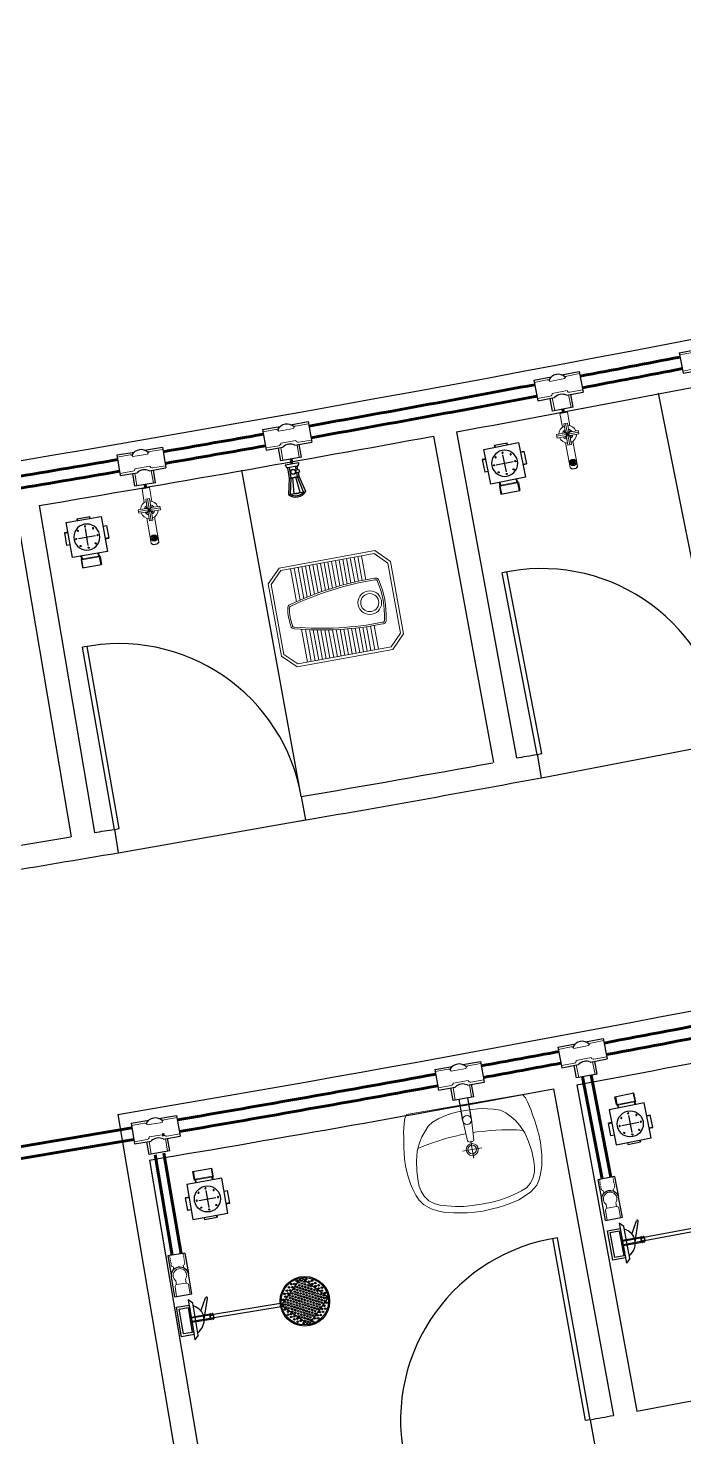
# Model space of a CAD drawing. Header units: metres. Extents: x 159409 to 239023, y 50504 to 95165.
# Drawn here: x 177814 to 178091, y 78601 to 79195 of the extents above; entities that cross this region are included whole.
import ezdxf

# ---------------------------------------------------------------- set-up
doc = ezdxf.new("R2010")
doc.units = ezdxf.units.M
doc.header["$MEASUREMENT"] = 0
doc.linetypes.add('CONTINU', pattern=[0])
doc.linetypes.add('DASHED', pattern=[0.1875, 0.125, -0.0625])
for name, color, linetype, lineweight in [('cad-block.com', 7, 'Continuous', 5), ('RJ- ANGLEValve', 1, 'Continuous', 25), ('RJ- DRA- FLOOR TRAP', 8, 'Continuous', 30), ('RJ- DRA-WASTE PIPE', 130, 'Continuous', 30), ('RJ- WS- COLD WATER', 152, 'Continuous', 30), ('WS SLD RSHR', 121, 'Continuous', 25)]:
    doc.layers.add(name, color=color, linetype=linetype, lineweight=lineweight)

# ---------------------------------------------------------------- blocks, each defined once
blk = doc.blocks.new('TRTH')
at = {"color": 42, "ltscale": 8}
for p, q in [((-589.8393, -68.7593), (-589.8393, -67.9795)), ((-589.8193, -68.7593), (-589.8193, -67.9793)), ((-589.8393, -68.7593), (-589.8193, -68.7593)), ((-589.8393, -68.8593), (-589.0393, -68.8593))]:
    blk.add_line(p, q, dxfattribs=at)
blk.add_arc((-589.8193, -68.7593), 0.78, 0, 91.46928, dxfattribs=at)
blk = doc.blocks.new('A$C48064110')
at = {"lineweight": 5}
for p, q in [((0, 0.467), (0.057, 0.524)), ((0.012, 0.462), (0.062, 0.512)), ((0.057, 0.524), (0.367, 0.524)), ((0.062, 0.512), (0.362, 0.512)), ((0.362, 0.512), (0.412, 0.462)), ((0.367, 0.524), (0.424, 0.467)), ((0, 0.057), (0, 0.467)), ((0.012, 0.062), (0.012, 0.462)), ((0.412, 0.462), (0.412, 0.062)), ((0.424, 0.467), (0.424, 0.057)), ((0.114, 0.4081), (0.012, 0.4081)), ((0.1143, 0.3921), (0.012, 0.3921)), ((0.1148, 0.3761), (0.012, 0.3761)), ((0.1155, 0.3601), (0.012, 0.3601)), ((0.3085, 0.3601), (0.412, 0.3601)), ((0.3092, 0.3761), (0.412, 0.3761)), ((0.3097, 0.3921), (0.412, 0.3921)), ((0.31, 0.4081), (0.412, 0.4081)), ((0.1163, 0.3441), (0.012, 0.3441)), ((0.1174, 0.3281), (0.012, 0.3281)), ((0.1186, 0.3121), (0.012, 0.3121)), ((0.3054, 0.3121), (0.412, 0.3121)), ((0.3066, 0.3281), (0.412, 0.3281)), ((0.3077, 0.3441), (0.412, 0.3441)), ((0.1201, 0.2961), (0.012, 0.2961)), ((0.1217, 0.2801), (0.012, 0.2801)), ((0.1236, 0.2641), (0.012, 0.2641)), ((0.1256, 0.2481), (0.012, 0.2481)), ((0.2984, 0.2481), (0.412, 0.2481)), ((0.3004, 0.2641), (0.412, 0.2641)), ((0.3023, 0.2801), (0.412, 0.2801)), ((0.3039, 0.2961), (0.412, 0.2961)), ((0.1278, 0.2321), (0.012, 0.2321)), ((0.1302, 0.2161), (0.012, 0.2161)), ((0.1329, 0.2001), (0.012, 0.2001)), ((0.1357, 0.1841), (0.012, 0.1841)), ((0.2883, 0.1841), (0.412, 0.1841)), ((0.2911, 0.2001), (0.412, 0.2001)), ((0.2938, 0.2161), (0.412, 0.2161)), ((0.2962, 0.2321), (0.412, 0.2321)), ((0.1387, 0.1681), (0.012, 0.1681)), ((0.1419, 0.1521), (0.012, 0.1521)), ((0.1454, 0.1361), (0.012, 0.1361)), ((0.149, 0.1201), (0.012, 0.1201)), ((0.275, 0.1201), (0.412, 0.1201)), ((0.2786, 0.1361), (0.412, 0.1361)), ((0.2821, 0.1521), (0.412, 0.1521)), ((0.2853, 0.1681), (0.412, 0.1681)), ((0.1529, 0.1041), (0.012, 0.1041)), ((0.062, 0.012), (0.012, 0.062)), ((0.2711, 0.1041), (0.412, 0.1041)), ((0.412, 0.062), (0.362, 0.012)), ((0.057, 0), (0, 0.057)), ((0.367, 0), (0.057, 0)), ((0.362, 0.012), (0.062, 0.012)), ((0.424, 0.057), (0.367, 0))]:
    blk.add_line(p, q, dxfattribs=at)
for radius in [0.05, 0.038]:
    blk.add_circle((0.212, 0.407), radius, dxfattribs=at)
for centre, radius, start, end in [((1.4487, 0.4241), 1.3348, 179.09576, 195.15427), ((0.129, 0.447), 0.015, 90, 187.12502), ((1.4487, 0.4241), 1.3278, 179.07126, 195.17877), ((0.129, 0.447), 0.008, 85.29384, 190.10273), ((0.212, 0.0904), 0.3808, 77.40909, 102.59091), ((0.212, 0.0904), 0.3738, 77.27249, 102.72751), ((-1.0247, 0.4241), 1.3278, 344.82123, 0.92874), ((-1.0247, 0.4241), 1.3348, 344.84573, 0.90424), ((0.295, 0.447), 0.008, 349.89727, 94.70616), ((0.295, 0.447), 0.015, 352.87498, 90), ((0.1752, 0.077), 0.015, 187.12502, 270), ((0.1752, 0.077), 0.008, 184.14731, 273.21794), ((0.212, 0.3047), 0.2454, 261.38596, 278.61404), ((0.212, 0.3047), 0.2384, 261.24025, 278.75975), ((0.2488, 0.077), 0.008, 266.78206, 355.85269), ((0.2488, 0.077), 0.015, 270, 352.87498)]:
    blk.add_arc(centre, radius, start, end, dxfattribs=at)
blk = doc.blocks.new('Floor trap-3')
at = {"layer": 'RJ- DRA- FLOOR TRAP', "color": 8, "lineweight": 0}
for p, q in [((-3.75, 9.09), (-3.75, 12.5)), ((3.75, 9.09), (3.75, 12.5)), ((-3.75, 9.09), (3.75, 9.09)), ((-3.75, 9.09), (-3.41, 8.75)), ((-3.41, 8.75), (3.41, 8.75)), ((-3.41, 8.75), (-3.41, 7.5)), ((3.75, 9.09), (3.41, 8.75)), ((3.41, 8.75), (3.41, 7.5)), ((-7.5, 1.83), (-9, 1.83)), ((7.5, 1.83), (9, 1.83)), ((-7.5, -3.17), (-9, -3.17)), ((7.5, -3.17), (9, -3.17)), ((-2.5, -7.5), (-2.5, -8.32)), ((2.5, -7.5), (2.5, -8.32))]:
    blk.add_line(p, q, dxfattribs=at)
at = {"layer": 'RJ- DRA- FLOOR TRAP', "color": 11, "lineweight": 30}
for p, q in [((-3.64, 0), (3.64, 0)), ((0, 3.64), (0, -3.64))]:
    blk.add_line(p, q, dxfattribs=at)
at = {"layer": 'RJ- DRA- FLOOR TRAP', "color": 126, "lineweight": 30}
blk.add_lwpolyline([(7.5, -7.5), (7.5, 7.5), (-7.5, 7.5), (-7.5, -7.5)], close=True, dxfattribs=at)
blk.add_circle((0, 0), 5.5, dxfattribs=at)
at = {"layer": 'RJ- DRA- FLOOR TRAP', "lineweight": 30, "extrusion": (0, 0, -1)}
for centre, major_axis, start_param, end_param in [((-4.55, 0), (-0.165, 0.165), 3.141593, 9.424778), ((-3.22, 3.22), (0.165, 0.165), 4.712389, 10.995574), ((0, 4.55), (-0.165, 0.165), 3.141593, 9.424778), ((3.22, 3.22), (-0.165, 0.165), 3.141593, 9.424778), ((4.55, 0), (0.165, 0.165), 4.712389, 10.995574)]:
    blk.add_ellipse(centre, major_axis=major_axis, ratio=1, start_param=start_param, end_param=end_param, dxfattribs=at)
at = {"layer": 'RJ- DRA- FLOOR TRAP', "lineweight": 30}
for centre, major_axis, start_param, end_param in [((-3.22, -3.22), (0.165, -0.165), 4.712389, 10.995574), ((0, -4.55), (-0.165, -0.165), 3.141593, 9.424778), ((3.22, -3.22), (-0.165, -0.165), 3.141593, 9.424778)]:
    blk.add_ellipse(centre, major_axis=major_axis, ratio=1, start_param=start_param, end_param=end_param, dxfattribs=at)
at = {"layer": 'RJ- DRA-WASTE PIPE', "lineweight": 30}
for p, q in [((-4.09, 9.09), (-4.09, 12.5)), ((-4.09, 12.5), (4.09, 12.5)), ((4.09, 9.09), (4.09, 12.5)), ((-4.09, 9.09), (-3.75, 8.75)), ((-3.75, 8.75), (-3.75, 7.5)), ((4.09, 9.09), (3.75, 8.75)), ((3.75, 8.75), (3.75, 7.5)), ((-7.5, 2.05), (-9, 2.05)), ((-9, -3.4), (-9, 2.05)), ((7.5, 2.05), (9, 2.05)), ((9, -3.4), (9, 2.05)), ((-7.5, -3.4), (-9, -3.4)), ((7.5, -3.4), (9, -3.4)), ((-2.73, -7.5), (-2.73, -8.32)), ((-2.73, -8.32), (2.73, -8.32)), ((2.73, -7.5), (2.73, -8.32))]:
    blk.add_line(p, q, dxfattribs=at)
blk = doc.blocks.new('$@$_rakovina4')
at = {"lineweight": 13}
for p, q in [((-274.3, -56.2), (-279, -77)), ((-268.5, -36.5), (-274.3, -56.2)), ((-258, -20), (-268.5, -36.5)), ((-258, -20), (0, -20)), ((258, -20), (0, -20)), ((258, -20), (268.5, -36.5)), ((268.5, -36.5), (274.3, -56.2)), ((274.3, -56.2), (279, -77)), ((-286.9, -116.6), (-290.9, -139.4)), ((-283.5, -95), (-286.9, -116.6)), ((-279, -77), (-283.5, -95)), ((-19.7, -89), (-13.7, -180.2)), ((19.7, -89), (13.7, -180.2)), ((279, -77), (283.5, -95)), ((283.5, -95), (286.9, -116.6)), ((286.9, -116.6), (290.9, -139.4)), ((-297, -184.9), (-300, -211.9)), ((-294.6, -163.4), (-297, -184.9)), ((-290.9, -139.4), (-294.6, -163.4)), ((-13.7, -180.2), (-11.9, -183.6)), ((-11.9, -183.6), (-9, -185.2)), ((-9, -185.2), (-2.9, -187.3)), ((0, -220.9), (0, -182.3)), ((9, -185.2), (2.9, -187.3)), ((11.9, -183.6), (9, -185.2)), ((13.7, -180.2), (11.9, -183.6)), ((290.9, -139.4), (294.6, -163.4)), ((294.6, -163.4), (297, -184.9)), ((297, -184.9), (300, -211.9)), ((-300, -211.9), (-300, -241.9)), ((-300, -241.9), (-299, -269.2)), ((0, -220.9), (-43, -220.9)), ((-2.9, -187.3), (0, -187.3)), ((2.9, -187.3), (0, -187.3)), ((0, -220.9), (0, -259.5)), ((0, -220.9), (43, -220.9)), ((300, -241.9), (299, -269.2)), ((300, -211.9), (300, -241.9)), ((-299, -269.2), (-297, -295.6)), ((-297, -295.6), (-292.5, -322.9)), ((297, -295.6), (292.5, -322.9)), ((299, -269.2), (297, -295.6)), ((-292.5, -322.9), (-288, -345.3)), ((-288, -345.3), (-277.5, -376.8)), ((288, -345.3), (277.5, -376.8)), ((292.5, -322.9), (288, -345.3)), ((-277.5, -376.8), (-267, -400.8)), ((-267, -400.8), (-252, -422.6)), ((-252, -422.6), (-222.1, -446.9)), ((252, -422.6), (222.1, -446.9)), ((267, -400.8), (252, -422.6)), ((277.5, -376.8), (267, -400.8)), ((-222.1, -446.9), (-196.5, -459.3)), ((-196.5, -459.3), (-163.5, -472.8)), ((-163.5, -472.8), (-127, -481.3)), ((-127, -481.3), (-97.5, -486.3)), ((-97.5, -486.3), (-69, -490.8)), ((-69, -490.8), (-36.1, -492.9)), ((-36.1, -492.9), (0, -495.3)), ((36.1, -492.9), (0, -495.3)), ((69, -490.8), (36.1, -492.9)), ((97.5, -486.3), (69, -490.8)), ((127, -481.3), (97.5, -486.3)), ((163.5, -472.8), (127, -481.3)), ((196.5, -459.3), (163.5, -472.8)), ((222.1, -446.9), (196.5, -459.3))]:
    blk.add_line(p, q, dxfattribs=at)
at = {"lineweight": 5}
for p, q in [((-96, -56), (-121.5, -62)), ((-76.5, -51.5), (-96, -56)), ((-52.5, -48.5), (-76.5, -51.5)), ((-28.5, -47), (-52.5, -48.5)), ((0, -47), (-28.5, -47)), ((0, -47), (28.5, -47)), ((28.5, -47), (52.5, -48.5)), ((52.5, -48.5), (76.5, -51.5)), ((76.5, -51.5), (96, -56)), ((96, -56), (121.5, -62)), ((-192, -108.5), (-208.5, -127.9)), ((-172.5, -87.5), (-192, -108.5)), ((-151.5, -72.5), (-172.5, -87.5)), ((-121.5, -62), (-151.5, -72.5)), ((121.5, -62), (151.5, -72.5)), ((151.5, -72.5), (172.5, -87.5)), ((172.5, -87.5), (192, -108.5)), ((192, -108.5), (208.5, -127.9)), ((-233.9, -176.1), (-239.2, -188.5)), ((-223.5, -151.9), (-233.9, -176.1)), ((-205.5, -168.4), (-233.9, -176.1)), ((-233.9, -176.1), (-233.9, -176.1)), ((-208.5, -127.9), (-223.5, -151.9)), ((-171, -162.4), (-205.5, -168.4)), ((-143, -158.4), (-171, -162.4)), ((-117, -154.9), (-143, -158.4)), ((-91, -152.2), (-117, -154.9)), ((-69, -150.4), (-91, -152.2)), ((-33.7, -148.3), (-69, -150.4)), ((-15.9, -147.9), (-33.7, -148.3)), ((15.9, -147.9), (33.7, -148.3)), ((33.7, -148.3), (69, -150.4)), ((69, -150.4), (91, -152.2)), ((91, -152.2), (117, -154.9)), ((117, -154.9), (143, -158.4)), ((143, -158.4), (171, -162.4)), ((171, -162.4), (205.5, -168.4)), ((205.5, -168.4), (233.9, -176.1)), ((208.5, -127.9), (223.5, -151.9)), ((223.5, -151.9), (233.9, -176.1)), ((233.9, -176.1), (239.2, -188.5)), ((233.9, -176.1), (233.9, -176.1)), ((-249, -227.6), (-256.1, -272.5)), ((-239.2, -188.5), (-249, -227.6)), ((239.2, -188.5), (249, -227.6)), ((249, -227.6), (256.1, -272.5)), ((-256.1, -272.5), (-258, -316.9)), ((256.1, -272.5), (258, -316.9)), ((-258, -316.9), (-256.5, -340.9)), ((-256.5, -340.9), (-252, -363.3)), ((-252, -363.3), (-243, -387.3)), ((252, -363.3), (243, -387.3)), ((256.5, -340.9), (252, -363.3)), ((258, -316.9), (256.5, -340.9)), ((-243, -387.3), (-226.1, -410.4)), ((-226.1, -410.4), (-205.5, -426.3)), ((-205.5, -426.3), (-181.5, -436.8)), ((205.5, -426.3), (181.5, -436.8)), ((226.1, -410.4), (205.5, -426.3)), ((243, -387.3), (226.1, -410.4)), ((-181.5, -436.8), (-151.5, -445.8)), ((-151.5, -445.8), (-115.5, -454.8)), ((-115.5, -454.8), (-79.5, -460.8)), ((-79.5, -460.8), (-40.5, -463.8)), ((-40.5, -463.8), (-13.5, -463.8)), ((-13.5, -463.8), (0, -463.8)), ((13.5, -463.8), (0, -463.8)), ((40.5, -463.8), (13.5, -463.8)), ((79.5, -460.8), (40.5, -463.8)), ((115.5, -454.8), (79.5, -460.8)), ((151.5, -445.8), (115.5, -454.8)), ((181.5, -436.8), (151.5, -445.8))]:
    blk.add_line(p, q, dxfattribs=at)
at = {"lineweight": 13}
blk.add_circle((0, -89), 19.7, dxfattribs=at)
at = {"lineweight": 5}
for radius in [26.2, 18.7]:
    blk.add_circle((0, -220.9), radius, dxfattribs=at)
blk = doc.blocks.new('A$C12DB153C')
at = {"linetype": 'Continuous', "ltscale": 10}
for p, q in [((1.26, 2.08), (-1.26, 2.08)), ((-1.26, 2.08), (-1.26, 0.53)), ((1.26, 2.08), (1.26, 0.53)), ((-2.78, 0.53), (-0.73, 0.53)), ((-2.78, -1.99), (-2.78, 0.53)), ((0.73, 0.53), (2.8, 0.53)), ((2.8, -1.99), (2.8, 0.53)), ((-2.78, -1.99), (-0.62, -1.99)), ((0.62, -1.99), (2.8, -1.99))]:
    blk.add_line(p, q, dxfattribs=at)
at = {"color": 8, "linetype": 'Continuous', "lineweight": 0}
for p, q in [((-1, 2.08), (-1, 0.53)), ((1, 2.08), (1, 0.53)), ((-2.78, 0.26), (-1.19, 0.26)), ((0.93, 0), (-0.9, 0)), ((2.8, 0.26), (1.22, 0.26)), ((-0.9, -1.47), (0.93, -1.47)), ((-2.78, -1.73), (-1.19, -1.73)), ((2.8, -1.73), (1.22, -1.73))]:
    blk.add_line(p, q, dxfattribs=at)
for centre, start, end in [((-1.19, -0.03), 5.7392, 90), ((1.22, -0.03), 90, 174.2608), ((-1.19, -1.44), 270, 354.2608), ((1.22, -1.44), 185.7392, 270)]:
    blk.add_arc(centre, 0.293, start, end, dxfattribs=at)
at = {"linetype": 'Continuous', "ltscale": 10, "extrusion": (0, 0, -1)}
for centre, start_param, end_param in [((0, 1.55), 3.309118, 4.544863), ((0, -0.9), 2.9928, 4.847677)]:
    blk.add_ellipse(centre, major_axis=(-0.891, 0.891), ratio=1, start_param=start_param, end_param=end_param, dxfattribs=at)
blk = doc.blocks.new('A$C3F2B028C')
at = {"color": 34, "linetype": 'Continuous'}
for points in [[(0, -8), (0, 8)], [(8.1, 5.6), (3.9, 5.6), (3.9, -6.1), (16.2, -6.1), (16.2, 5.6), (11, 5.6)], [(8.1, 3.7), (3.9, 3.7)], [(8.1, 2.5), (8.1, 6.8), (11, 6.8), (11, 2.5)], [(34.5, 7.7), (16.2, 3.7), (11, 3.7)], [(34.5, 3.5), (16.2, 1.7)], [(34.5, -7.7), (16.2, -3.7), (3.9, -3.7)], [(34.5, -3.5), (16.2, -1.7)]]:
    blk.add_lwpolyline(points, dxfattribs=at)
for points in [[(3.9, 5.6, 0.303122), (0, 8)], [(34.5, -10.3, 0.446482), (34.5, 10.3)], [(34.5, -8, 0.372706), (34.5, 8)], [(34.5, -3.4, 0.176556), (34.5, 3.4)], [(0, -8, 0.170448), (3.9, -6.1)]]:
    blk.add_lwpolyline(points, format="xyb", dxfattribs=at)
blk.add_lwpolyline([(34.5, -10.3), (34.5, 10.3), (16.2, 5.7), (16.2, -6.1)], close=True, dxfattribs=at)
for radius in [3.07, 2.68]:
    blk.add_circle((9.5, -0.3), radius, dxfattribs=at)
blk = doc.blocks.new('11')
at = {"layer": 'cad-block.com', "color": 193, "linetype": 'CONTINU'}
for points in [[(2850.4, 12586.7), (2850.4, 12598.7)], [(2850.4, 12598.7), (2879.4, 12598.7)], [(2879.4, 12598.7), (2887.4, 12592.7)], [(2881.4, 12600.7), (2881.4, 12629.7)], [(2881.4, 12629.7), (2893.4, 12629.7)], [(2881.4, 12584.7), (2893.4, 12600.7)], [(2881.4, 12600.7), (2887.4, 12592.7)], [(2887.4, 12555.7), (2887.4, 12629.7)], [(2887.4, 12592.7), (2895.4, 12598.7)], [(2893.4, 12600.7), (2893.4, 12629.7)], [(2895.4, 12598.7), (2924.4, 12598.7)], [(2924.4, 12586.7), (2924.4, 12598.7)], [(2850.4, 12592.7), (2924.4, 12592.7)], [(2850.4, 12586.7), (2879.4, 12586.7)], [(2887.4, 12592.7), (2879.4, 12586.7)], [(2881.4, 12555.7), (2881.4, 12584.7)], [(2881.4, 12555.7), (2893.4, 12555.7)], [(2895.4, 12586.7), (2887.4, 12592.7)], [(2887.4, 12592.7), (2893.4, 12584.7)], [(2893.4, 12555.7), (2893.4, 12584.7)], [(2895.4, 12586.7), (2924.4, 12586.7)]]:
    blk.add_lwpolyline(points, dxfattribs=at)
for points in [[(2881.4, 12621.8, 0.299875), (2858.2, 12598.7)], [(2881.4, 12608.6, 0.21619), (2871.4, 12598.7)], [(2881.4, 12603.4, 0.138814), (2876.7, 12598.7)], [(2881.4, 12603, 0.131669), (2877, 12598.7)], [(2879.4, 12598.7, 0.414466), (2881.4, 12600.7)], [(2916.6, 12598.7, 0.299858), (2893.4, 12621.8)], [(2903.4, 12598.7, 0.216158), (2893.4, 12608.6)], [(2898.1, 12598.7, 0.13877), (2893.4, 12603.4)], [(2897.8, 12598.7, 0.131627), (2893.4, 12603)], [(2893.4, 12600.7, 0.41557), (2895.4, 12598.7)], [(2858.2, 12586.7, 0.299878), (2881.4, 12563.5)], [(2871.4, 12586.7, 0.216195), (2881.4, 12576.7)], [(2876.7, 12586.7, 0.138819), (2881.4, 12581.9)], [(2877, 12586.7, 0.131679), (2881.4, 12582.3)], [(2881.4, 12584.7, 0.414465), (2879.4, 12586.7)], [(2895.4, 12586.7, 0.414476), (2893.4, 12584.7)], [(2893.4, 12582.3, 0.131637), (2897.8, 12586.7)], [(2893.4, 12581.9, 0.138776), (2898.1, 12586.7)], [(2893.4, 12576.7, 0.216162), (2903.4, 12586.7)], [(2893.4, 12563.5, 0.299861), (2916.6, 12586.7)]]:
    blk.add_lwpolyline(points, format="xyb", dxfattribs=at)
blk = doc.blocks.new('A$C09B008CF')
at = {"ltscale": 10}
h = blk.add_hatch(dxfattribs=at)
h.set_pattern_fill('ANSI31', color=193)
h.set_pattern_definition([(45, (-199988.31619, -111860.95241), (-0.08838834765, 0.08838834765), [])])
edge = h.paths.add_edge_path()
edge.add_arc((9.3, 5.3), 1.57, 0, 360)
at = {"color": 193, "ltscale": 10}
for p, q in [((12.5, 47.9), (6, 47.9)), ((6, 1.5), (7.5, 0)), ((7.5, 0), (11, 0)), ((12.5, 1.5), (11, 0))]:
    blk.add_line(p, q, dxfattribs=at)
for radius in [2.74, 1.57]:
    blk.add_circle((9.3, 5.3), radius, dxfattribs=at)
at = {"layer": 'cad-block.com', "color": 193, "linetype": 'CONTINU'}
for points in [[(6, 36.1), (6, 47.9)], [(12.5, 36.1), (12.5, 47.9)], [(6, 1.5), (6, 22.8)], [(12.5, 1.5), (12.5, 22.8)]]:
    blk.add_lwpolyline(points, dxfattribs=at)
at = {"layer": 'cad-block.com', "color": 193, "linetype": 'CONTINU', "xscale": 0.25, "yscale": 0.25, "zscale": 0.25}
blk.add_blockref('11', (-712.6, -3118.7), dxfattribs=at)
blk = doc.blocks.new('A$C4421056C')
at = {"layer": 'WS SLD RSHR', "color": 63}
for p, q in [((46.44, 11.76), (55.57, 22.55)), ((66.36, 13.42), (55.57, 22.55)), ((46.13, 12.49), (8.11, 9.31)), ((46.58, 10.08), (46.3, 13.44)), ((66.36, 13.42), (57.23, 2.63)), ((8.07, 9.77), (17.04, 10.51)), ((46.25, 10.99), (8.23, 7.82)), ((17.24, 8.11), (8.27, 7.37)), ((16.06, 9.22), (15.99, 10.16)), ((16.14, 8.29), (16.06, 9.22)), ((17.36, 10.28), (17.44, 9.34)), ((17.44, 9.34), (17.52, 8.4)), ((46.44, 11.76), (57.23, 2.63))]:
    blk.add_line(p, q, dxfattribs=at)
at = {"layer": 'WS SLD RSHR', "color": 8}
for p, q in [((2.28, 14.42), (7.65, 14.86)), ((3.33, 1.82), (2.28, 14.42)), ((3.36, 13.5), (7.16, 13.82)), ((4.24, 2.9), (3.36, 13.5)), ((7.16, 13.82), (8.05, 3.22)), ((7.65, 14.86), (8.7, 2.27)), ((8.7, 2.27), (3.33, 1.82)), ((8.05, 3.22), (4.24, 2.9))]:
    blk.add_line(p, q, dxfattribs=at)
at = {"layer": 'WS SLD RSHR', "color": 3}
for p, q in [((9.31, 15.57), (7.46, 17.13)), ((7.46, 17.13), (8.89, 0)), ((10.45, 1.84), (9.31, 15.57)), ((12.4, 11.96), (14.82, 17.36)), ((13.46, 8.4), (15.58, 17.02)), ((10.45, 1.84), (8.89, 0))]:
    blk.add_line(p, q, dxfattribs=at)
at = {"layer": 'WS SLD RSHR', "color": 63}
for centre, radius in [((56.4, 12.59), 10.45), ((56.4, 12.59), 10), ((16.79, 9.28), 0.793), ((16.79, 9.28), 0.693)]:
    blk.add_circle(centre, radius, dxfattribs=at)
at = {"layer": 'WS SLD RSHR', "color": 117}
for centre in [(49.16, 17.67), (50.24, 18.95), (50.52, 17.66), (51.32, 20.22), (51.58, 18.91), (52.39, 18.12), (52.64, 20.16), (53.52, 18.8), (53.62, 17.63), (53.7, 21.41), (54.55, 20.65), (54.64, 19.49), (54.74, 18.32), (55.67, 21.33), (55.77, 20.16), (55.87, 18.99), (55.97, 17.82), (56.9, 20.85), (56.99, 19.68), (57.09, 18.51), (57.61, 21.74), (58.22, 19.19), (58.32, 18.02), (58.86, 20.68), (59.44, 18.71), (59.54, 17.54), (60.11, 19.62), (60.15, 20.96), (61.36, 18.56), (61.43, 19.88), (62.61, 17.5), (62.7, 18.8), (63.98, 17.72), (47.19, 11.8), (47.34, 13.9), (48.08, 16.4), (48.08, 13.05), (48.18, 11.88), (48.4, 15.15), (49.21, 13.73), (49.31, 12.56), (49.46, 16.4), (50.24, 15.59), (50.33, 14.42), (50.43, 13.25), (50.53, 12.08), (51.36, 16.26), (51.46, 15.09), (51.56, 13.93), (51.66, 12.76), (51.75, 11.59), (52.49, 16.95), (52.59, 15.78), (52.68, 14.61), (52.78, 13.44), (52.88, 12.28), (53.71, 16.46), (53.81, 15.29), (53.91, 14.12), (54.01, 12.95), (54.1, 11.78), (54.84, 17.15), (54.94, 15.98), (55.03, 14.81), (55.13, 13.64), (55.23, 12.47), (56.06, 16.66), (56.16, 15.49), (56.26, 14.32), (56.36, 13.15), (56.45, 11.98), (57.19, 17.34), (57.29, 16.17), (57.38, 15.01), (57.48, 13.84), (57.58, 12.67), (58.41, 16.85), (58.51, 15.68), (58.61, 14.51), (58.71, 13.34), (58.8, 12.18), (59.64, 16.37), (59.73, 15.2), (59.83, 14.03), (59.93, 12.86), (60.03, 11.69), (60.76, 17.05), (60.86, 15.88), (60.96, 14.71), (61.06, 13.54), (61.15, 12.37), (61.99, 16.57), (62.08, 15.4), (62.18, 14.23), (62.28, 13.06), (62.38, 11.89), (63.31, 14.91), (63.41, 13.74), (63.5, 12.57), (63.87, 16.44), (64.53, 14.42), (64.63, 13.26), (64.73, 12.09), (65.12, 15.38), (65.62, 13.34), (47.69, 9.8), (48.28, 10.71), (48.83, 7.46), (48.94, 8.74), (49.4, 11.39), (49.5, 10.22), (50.1, 6.38), (50.19, 7.68), (50.63, 10.91), (50.72, 9.74), (50.82, 8.57), (51.44, 6.62), (51.85, 10.42), (51.95, 9.25), (52.05, 8.08), (52.98, 11.11), (53.07, 9.94), (53.17, 8.77), (53.27, 7.6), (53.37, 6.43), (54.2, 10.61), (54.3, 9.45), (54.4, 8.28), (54.49, 7.11), (54.59, 5.94), (55.33, 11.3), (55.42, 10.13), (55.52, 8.96), (55.62, 7.8), (55.72, 6.63), (56.55, 10.81), (56.65, 9.64), (56.75, 8.47), (56.84, 7.3), (56.94, 6.13), (57.68, 11.5), (57.77, 10.33), (57.87, 9.16), (57.97, 7.99), (58.07, 6.82), (58.16, 5.65), (58.9, 11.01), (59, 9.84), (59.1, 8.67), (59.19, 7.5), (59.29, 6.33), (60.12, 10.53), (60.22, 9.36), (60.32, 8.19), (60.42, 7.02), (61.23, 6.27), (61.25, 11.2), (61.35, 10.03), (61.45, 8.86), (62.28, 7.52), (62.47, 10.72), (62.57, 6.23), (62.57, 9.55), (63.34, 8.78), (63.6, 11.4), (63.64, 7.51), (64.4, 10.03), (64.72, 8.78), (65.46, 11.28), (51.38, 5.3), (52.65, 4.22), (52.69, 5.56), (53.94, 4.5), (55.2, 3.44), (55.81, 5.46), (55.91, 4.29), (57.04, 4.97), (57.14, 3.8), (58.26, 4.48), (59.11, 3.77), (60.17, 5.02), (61.49, 4.96)]:
    blk.add_circle(centre, 0.334, dxfattribs=at)
at = {"layer": 'WS SLD RSHR', "color": 3}
for centre, radius, start, end in [((7.22, 8.49), 6.24, 300.1215, 69.41652), ((15.26, 17.1), 0.515, 80.55277, 149.66411), ((15.09, 17.17), 0.515, 343.6511, 59.54135)]:
    blk.add_arc(centre, radius, start, end, dxfattribs=at)
at = {"layer": 'WS SLD RSHR', "color": 63}
for centre, start, end in [((16.23, 10.2), 82.23177, 189.57181), ((16.39, 8.29), 179.96621, 287.30625), ((17.11, 10.28), 359.96621, 107.30625), ((17.27, 8.36), 262.23177, 9.57181)]:
    blk.add_arc(centre, 0.248, start, end, dxfattribs=at)
blk = doc.blocks.new('806-010DN')
at = {"color": 0, "linetype": 'Continuous'}
for p, q in [((51, 21.5), (0, 21.5)), ((51, 21.5), (51, -21.5)), ((51, -21.5), (0, -21.5))]:
    blk.add_line(p, q, dxfattribs=at)
at = {"color": 8, "linetype": 'Continuous', "lineweight": 5}
for p, q in [((21.5, 12.5), (11.5, 12.5)), ((21.5, 12), (21.5, -12)), ((51, 17), (26.5, 17)), ((21.5, -12.5), (11.5, -12.5)), ((51, -17), (26.5, -17))]:
    blk.add_line(p, q, dxfattribs=at)
at = {"color": 0, "linetype": 'Continuous'}
blk.add_arc((0, 0), 21.5, 90, 270, dxfattribs=at)
at = {"color": 8, "linetype": 'Continuous', "lineweight": 5}
for centre, radius, start, end in [((0, 0), 17, 47.3321, 312.6679), ((26.5, 12), 5, 90, 180), ((26.5, -12), 5, 180, 270)]:
    blk.add_arc(centre, radius, start, end, dxfattribs=at)

msp = doc.modelspace()

# ---------------------------------------------------------------- linework, layer by layer
at = {"color": 0, "ltscale": 10}
for p, q in [((178107.255, 78903.938, -4.392), (178079.946, 79041.265, -4.392)), ((177984.928, 79023.081, -4.392), (178010.237, 78885.387, -4.392)), ((177994.763, 79024.889, -4.392), (178020.045, 78887.34, -4.392)), ((177929.255, 78871.03, -4.392), (177904.205, 79008.787, -4.392)), ((177808.903, 78992.15, -4.392), (177832.166, 78854.096, -4.392)), ((177818.764, 78993.811, -4.392), (177842.003, 78855.9, -4.392)), ((178028.689, 78888.858, -4.392), (178030.437, 78878.981, -4.392)), ((177929.255, 78871.029, -4.392), (177931.082, 78861.163, -4.392)), ((177850.452, 78857.242, -4.392), (177852.037, 78847.338, -4.392)), ((178045.381, 78749.502, -4.392), (178070.69, 78611.809, -4.392)), ((178035.546, 78747.694, -4.392), (178060.854, 78610.001, -4.392)), ((177851.913, 78736.912, -4.392), (177882.011, 78558.305, -4.392)), ((177865.291, 78717.704, -4.392), (177888.555, 78579.65, -4.392)), ((178051.019, 78608.197, -4.392), (178054.604, 78588.648, -4.392))]:
    msp.add_line(p, q, dxfattribs=at)
at = {"color": 42, "ltscale": 8}
for p, q in [((178049.092, 78607.847, -4.392), (178035.339, 78684.625, -4.392)), ((178051.06, 78608.2, -4.392), (178037.312, 78684.952, -4.392)), ((178051.06, 78608.2, -4.392), (178049.092, 78607.847, -4.392))]:
    msp.add_line(p, q, dxfattribs=at)
at = {"color": 0, "ltscale": 10}
for centre, radius, start, end in [((175811.745, 90873.972, -4.392), 12028.5, 274.3758311, 283.8494076), ((175811.745, 90873.972, -4.392), 12048.5, 280.4388433, 281.2411962), ((175811.745, 90873.972, -4.392), 12048.5, 279.588936, 280.391289), ((175958.611, 90259.024, -4.392), 11557.263, 279.8175654, 280.2244216), ((175962.135, 90900.854, -4.392), 12188.5, 279.7203999, 279.7616565), ((175833.108, 90594.788, -4.392), 12028.5, 279.6619754, 283.1877919), ((176694.62, 86046.071, -4.392), 7290.513, 279.7476581, 280.5577657), ((175981.394, 90901.549, -4.392), 12188.5, 278.7806937, 278.8209079), ((175949.58, 90256.929, -4.392), 11557.263, 278.9671157, 279.3739718), ((176588.984, 86246.15, -4.392), 7505.845, 278.9025278, 279.6875905), ((175811.745, 90873.972, -4.392), 12328.5, 280.4383032, 281.2417362), ((175811.745, 90873.972, -4.392), 12328.5, 279.588396, 280.391829), ((175812.524, 90864.003, -4.392), 12478.5, 274.4675875, 282.99453), ((175811.745, 90873.972, -4.392), 12468.5, 280.4380423, 280.8284217), ((175808.942, 90884.435, -4.392), 12598.5, 274.4758649, 282.9892729), ((175811.745, 90873.972, -4.392), 12468.5, 280.3463292, 280.3920899)]:
    msp.add_arc(centre, radius, start, end, dxfattribs=at)
at = {"color": 42, "ltscale": 8}
msp.add_arc((178049.092, 78607.847, -4.392), 78, 98.686141, 190.155425, dxfattribs=at)
at = {"layer": 'RJ- WS- COLD WATER', "lineweight": 60}
for p, q in [((178056.077, 78709.747, -4.392), (178047.765, 78752.81, -4.392)), ((178059.802, 78710.465, -4.392), (178051.49, 78753.53, -4.392)), ((177874.835, 78677.571, -4.392), (177867.592, 78719.939, -4.392)), ((177878.575, 78678.209, -4.392), (177871.332, 78720.579, -4.392))]:
    msp.add_line(p, q, dxfattribs=at)
at = {"layer": 'RJ- WS- COLD WATER', "linetype": 'Continuous', "ltscale": 10}
for p, q in [((177997.304, 78734.338, -4.392), (177995.749, 78743.261, -4.392)), ((178001.043, 78734.984, -4.392), (177999.486, 78743.912, -4.392))]:
    msp.add_line(p, q, dxfattribs=at)
at = {"layer": 'RJ- WS- COLD WATER', "linetype": 'Continuous', "lineweight": 30, "ltscale": 10}
for p, q in [((178061.354, 78710.764, -4.392), (178054.229, 78709.391, -4.392)), ((178054.229, 78709.391, -4.392), (178055.915, 78700.638, -4.392)), ((178061.354, 78710.764, -4.392), (178063.017, 78702.134, -4.392)), ((177880.133, 78678.475, -4.392), (177872.98, 78677.254, -4.392)), ((177872.98, 78677.254, -4.392), (177874.479, 78668.467, -4.392)), ((177880.133, 78678.475, -4.392), (177881.611, 78669.811, -4.392))]:
    msp.add_line(p, q, dxfattribs=at)
at = {"layer": 'RJ- WS- COLD WATER', "color": 8, "linetype": 'DASHED', "lineweight": 0, "ltscale": 5}
for p, q in [((178054.975, 78709.535, -4.392), (178055.757, 78705.475, -4.392)), ((178060.608, 78710.62, -4.392), (178061.39, 78706.56, -4.392)), ((178056.661, 78704.794, -4.392), (178056.848, 78703.824, -4.392)), ((178060.804, 78705.592, -4.392), (178060.994, 78704.606, -4.392)), ((177873.729, 78677.382, -4.392), (177874.424, 78673.307, -4.392)), ((177879.384, 78678.347, -4.392), (177880.079, 78674.271, -4.392)), ((177875.313, 78672.607, -4.392), (177875.48, 78671.632, -4.392)), ((177879.472, 78673.316, -4.392), (177879.641, 78672.325, -4.392))]:
    msp.add_line(p, q, dxfattribs=at)
at = {"layer": 'RJ- WS- COLD WATER', "lineweight": 60, "elevation": -4.392}
for points in [[(178039.862, 79032.86), (178039.544, 79034.517)], [(177925.301, 79011.434), (177924.944, 79013.483)], [(177863.689, 79001.036), (177863.409, 79002.7)]]:
    msp.add_lwpolyline(points, dxfattribs=at)
at = {"layer": 'RJ- WS- COLD WATER', "linetype": 'Continuous', "ltscale": 10, "elevation": -4.392}
msp.add_lwpolyline([(177924.944, 79013.483), (177925.142, 79012.348)], dxfattribs=at)
at = {"layer": 'RJ- WS- COLD WATER', "lineweight": 60}
for centre, start, end in [((175812.162, 90867.482, -4.392), 280.7068752, 280.9111087), ((175812.696, 90862.513, -4.392), 280.7088302, 280.9132015), ((175812.162, 90867.482, -4.392), 280.1528557, 280.613837), ((175812.696, 90862.513, -4.392), 280.1544126, 280.615792), ((175812.162, 90867.482, -4.392), 279.8556177, 280.0598173), ((175812.696, 90862.513, -4.392), 279.8570365, 280.0613742), ((175812.162, 90867.482, -4.392), 279.3016115, 279.762579), ((175812.696, 90862.513, -4.392), 279.3029092, 279.7639979), ((175833.525, 90588.298, -4.392), 280.6523602, 281.1765626), ((175834.06, 90583.329, -4.392), 280.6543468, 281.1786265), ((175833.525, 90588.298, -4.392), 280.4012496, 280.5593118), ((175833.525, 90588.298, -4.392), 279.7812338, 280.3082088), ((175834.06, 90583.329, -4.392), 280.4028065, 280.5613076), ((175834.06, 90583.329, -4.392), 279.7827132, 280.3097657), ((175833.525, 90588.298, -4.392), 278.6601512, 279.6881961), ((175834.06, 90583.329, -4.392), 278.661094, 279.6896755), ((175867.618, 90588.905, -4.392), 279.5855575, 279.5894157), ((175877.727, 90590.61, -4.392), 279.539769, 279.5405819)]:
    msp.add_arc(centre, 12028.5, start, end, dxfattribs=at)
at = {"layer": 'RJ- WS- COLD WATER', "color": 8, "linetype": 'DASHED', "lineweight": 0, "ltscale": 0.5}
for centre, start, end in [((178060.562, 78706.401, -4.392), 286.642416, 10.903245), ((178056.585, 78705.635, -4.392), 190.903245, 275.164075), ((177875.255, 78673.448, -4.392), 189.679422, 273.940252), ((177879.248, 78674.129, -4.392), 285.418593, 9.679422)]:
    msp.add_arc(centre, 0.844, start, end, dxfattribs=at)

# ---------------------------------------------------------------- block references
at = {"color": 6, "ltscale": 10, "xscale": 0.4999999999999999, "yscale": 0.4999999999999999, "zscale": 0.4999999999999999}
for p, rotation in [((178039.787, 79008.545, -4.392), 10.78971409853859), ((177863.065, 78976.729, -4.392), 9.496076421752237)]:
    msp.add_blockref('A$C09B008CF', p, dxfattribs=dict(at, rotation=rotation))
at = {"color": 4}
for p, xscale, yscale, zscale, rotation in [((234651.708, 96783.431, -4.392), 99.9999999999999, 99.9999999999999, 99.9999999999999, 10.88900921849375), ((234759.639, 95819.742, -4.392), 99.99999999999989, 99.99999999999989, 99.99999999999989, 9.948260595964522)]:
    msp.add_blockref('TRTH', p, dxfattribs=dict(at, xscale=xscale, yscale=yscale, zscale=zscale, rotation=rotation))
at = {"color": 7, "xscale": -100, "yscale": 99.99999999999999, "zscale": 99.99999999999999, "rotation": 280.2976092919548}
msp.add_blockref('A$C48064110', (177921.848, 78924.71, -4.392), dxfattribs=at)
at = {"lineweight": 0, "xscale": 0.09613999999999996, "yscale": 0.09613999999999996, "zscale": 0.09613999999999996, "rotation": 9.795559277812295}
msp.add_blockref('$@$_rakovina4', (177997.718, 78743.09, -4.392), dxfattribs=at)
at = {"color": 6, "ltscale": 10}
for p, rotation in [((178057.543, 78673.331, -4.392), 5.785384623065733), ((177875.523, 78641.132, -4.392), 4.561561745286241)]:
    msp.add_blockref('A$C4421056C', p, dxfattribs=dict(at, rotation=rotation))
at = {"layer": 'RJ- ANGLEValve', "linetype": 'Continuous', "ltscale": 0.02, "xscale": 0.3633750001504086, "yscale": 0.3633749999623978, "zscale": 0.3633749999999993, "rotation": 279.8879199082843}
msp.add_blockref('A$C3F2B028C', (177925.321, 79011.437, -4.392), dxfattribs=at)
at = {"layer": 'RJ- DRA- FLOOR TRAP', "xscale": -1}
for p, rotation in [((178015, 79011.619, -4.392), 191.3305060129983), ((177838.807, 78980.505, -4.392), 189.9696955396176)]:
    msp.add_blockref('Floor trap-3', p, dxfattribs=dict(at, rotation=rotation))
at = {"layer": 'RJ- DRA- FLOOR TRAP'}
for p, rotation in [((178067.969, 78732.975, -4.392), 11.33050601347377), ((177889.642, 78701.334, -4.392), 9.969695539589159)]:
    msp.add_blockref('Floor trap-3', p, dxfattribs=dict(at, rotation=rotation))
at = {"layer": 'RJ- WS- COLD WATER', "linetype": 'Continuous', "ltscale": 10}
for name, p, xscale, yscale, zscale, rotation in [('A$C12DB153C', (178099.52, 79053.279, -4.392), -3.499233740472019, 3.499233740446655, 3.49923374045335, 191.1815575850707), ('A$C12DB153C', (178038.173, 79041.657, -4.392), -3.499233740472023, 3.499233740446655, 3.49923374045335, 190.8487284135931), ('A$C12DB153C', (177923.693, 79020.645, -4.392), -3.499233740472023, 3.499233740446656, 3.49923374045335, 189.8879199082843), ('A$C12DB153C', (177862.199, 79009.869, -4.392), -3.499233740472023, 3.499233740446655, 3.49923374045335, 189.5550907368068), ('A$C12DB153C', (178048.304, 78760.319, -4.392), -3.49923374047202, 3.499233740446656, 3.49923374045335, 190.9248754955777), ('A$C12DB153C', (177996.369, 78750.749, -4.392), -3.499233740472023, 3.499233740446656, 3.49923374045335, 189.8879199082843), ('A$C12DB153C', (177868.193, 78727.996, -4.392), -3.49923374047202, 3.499233740446656, 3.49923374045335, 189.7010526177982), ('806-010DN', (178059.481, 78701.325, -4.392), -0.1681336060908505, 0.1681336064248172, 0.168133606515131, 100.903245173369), ('806-010DN', (177878.059, 78669.078, -4.392), -0.1681336060908505, 0.1681336064248172, 0.168133606515131, 99.67942229558955)]:
    msp.add_blockref(name, p, dxfattribs=dict(at, xscale=xscale, yscale=yscale, zscale=zscale, rotation=rotation))

doc.saveas('drawing.dxf')
